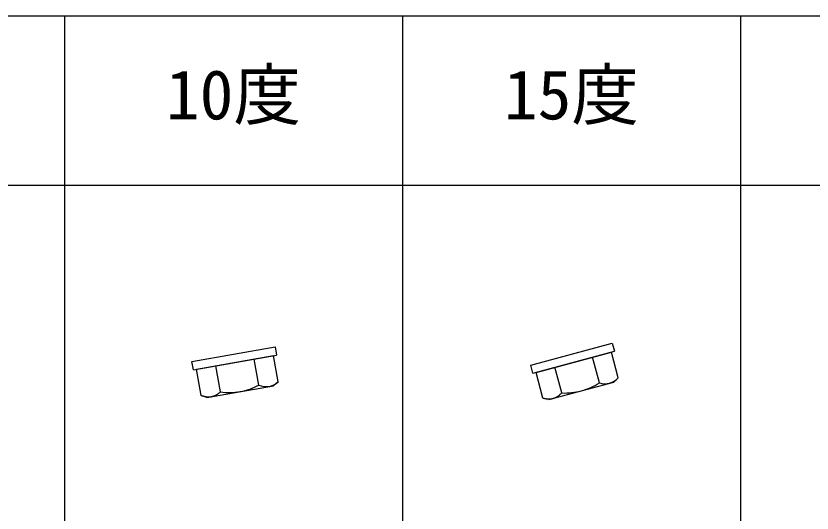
# Model space of a CAD drawing. Units: millimetres, scale not verified. Extents: x -390 to 390, y -260 to 278.
# Drawn here: x -295.8 to -201.5, y 201.2 to 260 of the extents above; entities that cross this region are included whole.
import ezdxf
from ezdxf.enums import TextEntityAlignment as Align

# ---------------------------------------------------------------- set-up
doc = ezdxf.new("R2010")
doc.units = ezdxf.units.MM
doc.header["$LTSCALE"] = 2
doc.layers.add('0-0_0-0', color=3, linetype='Continuous')
doc.layers.add('F-0_ 補助線', color=4, linetype='Continuous')
doc.styles.add('ＭＳ ゴシック', font='')
doc.styles.get('ＭＳ ゴシック').set_extended_font_data('MS Gothic')

msp = doc.modelspace()

# ---------------------------------------------------------------- linework, layer by layer
at = {"layer": '0-0_0-0'}
for p, q in [((-265.076, 220.868), (-264.902, 219.883)), ((-225.17, 221.294), (-224.912, 220.328)), ((-274.75, 218.147), (-264.902, 219.883)), ((-274.375, 218.213), (-265.278, 219.817)), ((-264.732, 216.722), (-265.278, 219.817)), ((-234.571, 217.74), (-224.912, 220.328)), ((-234.203, 217.839), (-225.28, 220.23)), ((-226.697, 216.597), (-227.51, 219.632)), ((-224.466, 217.194), (-225.28, 220.23)), ((-267.006, 216.322), (-267.552, 219.416)), ((-273.829, 215.118), (-274.375, 218.213)), ((-271.555, 215.519), (-272.1, 218.614)), ((-233.389, 214.803), (-234.203, 217.839)), ((-231.158, 215.401), (-231.972, 218.436)), ((-224.466, 217.194), (-224.972, 216.689)), ((-273.158, 214.874), (-265.279, 216.263)), ((-264.732, 216.722), (-265.279, 216.263)), ((-232.699, 214.618), (-224.972, 216.689)), ((-273.158, 214.874), (-273.829, 215.118)), ((-232.699, 214.618), (-233.389, 214.803))]:
    msp.add_line(p, q, dxfattribs=at)
for points in [[(-274.75, 218.147), (-274.924, 219.132), (-265.076, 220.868)], [(-234.571, 217.74), (-234.83, 218.706), (-225.17, 221.294)], [(-273.829, 215.118), (-273.773, 215.098), (-273.717, 215.079), (-273.661, 215.061), (-273.633, 215.053), (-273.605, 215.045), (-273.577, 215.037), (-273.55, 215.029), (-273.521, 215.021), (-273.494, 215.014), (-273.466, 215.007), (-273.438, 215.001), (-273.41, 214.995), (-273.382, 214.989), (-273.33, 214.978), (-273.304, 214.973), (-273.278, 214.969), (-273.226, 214.961), (-273.201, 214.958), (-273.175, 214.954), (-273.149, 214.952), (-273.123, 214.949), (-273.098, 214.947), (-273.072, 214.945), (-273.046, 214.943), (-273.02, 214.942), (-272.995, 214.941), (-272.969, 214.94), (-272.944, 214.94), (-272.919, 214.94), (-272.894, 214.941), (-272.87, 214.942), (-272.845, 214.943), (-272.82, 214.944), (-272.795, 214.946), (-272.77, 214.948), (-272.753, 214.95), (-272.735, 214.952), (-272.717, 214.954), (-272.682, 214.958)], [(-272.682, 214.958), (-272.665, 214.961), (-272.647, 214.964), (-272.63, 214.967), (-272.612, 214.97), (-272.595, 214.973), (-272.577, 214.977), (-272.56, 214.981), (-272.542, 214.985), (-272.525, 214.989), (-272.49, 214.998), (-272.441, 215.011), (-272.417, 215.019), (-272.393, 215.026), (-272.369, 215.034), (-272.345, 215.042), (-272.321, 215.051), (-272.297, 215.06), (-272.273, 215.07), (-272.249, 215.08), (-272.225, 215.089), (-272.201, 215.1), (-272.177, 215.111), (-272.153, 215.122), (-272.13, 215.133), (-272.083, 215.157), (-272.036, 215.182), (-272.013, 215.195), (-271.967, 215.222), (-271.944, 215.236), (-271.921, 215.25), (-271.851, 215.296), (-271.804, 215.327), (-271.781, 215.344), (-271.758, 215.36), (-271.736, 215.377), (-271.69, 215.411), (-271.645, 215.446), (-271.6, 215.482), (-271.555, 215.519)], [(-232.233, 214.744), (-232.215, 214.748), (-232.198, 214.753), (-232.181, 214.757), (-232.164, 214.762), (-232.147, 214.766), (-232.13, 214.772), (-232.113, 214.777), (-232.095, 214.782), (-232.079, 214.788), (-232.045, 214.8), (-231.997, 214.817), (-231.974, 214.827), (-231.95, 214.836), (-231.927, 214.846), (-231.904, 214.857), (-231.881, 214.868), (-231.858, 214.879), (-231.834, 214.89), (-231.811, 214.902), (-231.788, 214.914), (-231.766, 214.927), (-231.742, 214.94), (-231.72, 214.953), (-231.697, 214.966), (-231.653, 214.994), (-231.608, 215.023), (-231.587, 215.038), (-231.543, 215.069), (-231.521, 215.085), (-231.5, 215.101), (-231.434, 215.152), (-231.39, 215.188), (-231.369, 215.206), (-231.347, 215.225), (-231.326, 215.243), (-231.284, 215.281), (-231.241, 215.32), (-231.2, 215.36), (-231.158, 215.401)], [(-233.389, 214.803), (-233.332, 214.788), (-233.274, 214.774), (-233.217, 214.761), (-233.188, 214.755), (-233.16, 214.749), (-233.131, 214.744), (-233.103, 214.738), (-233.074, 214.733), (-233.046, 214.728), (-233.017, 214.724), (-232.989, 214.72), (-232.961, 214.717), (-232.933, 214.713), (-232.88, 214.707), (-232.853, 214.705), (-232.827, 214.703), (-232.775, 214.699), (-232.749, 214.698), (-232.723, 214.697), (-232.697, 214.696), (-232.671, 214.696), (-232.645, 214.696), (-232.619, 214.697), (-232.594, 214.697), (-232.568, 214.698), (-232.543, 214.699), (-232.517, 214.701), (-232.492, 214.703), (-232.467, 214.705), (-232.442, 214.708), (-232.418, 214.711), (-232.393, 214.714), (-232.369, 214.717), (-232.344, 214.721), (-232.32, 214.726), (-232.302, 214.729), (-232.285, 214.732), (-232.267, 214.736), (-232.233, 214.744)]]:
    msp.add_lwpolyline(points, dxfattribs=at)
for centre, radius, start, end in [((-226.168, 218.762), 2.314, 287.175, 317.342), ((-270.737, 223.654), 8.228, 280.632, 296.962), ((-266.127, 218.454), 2.306, 247.605, 277.883), ((-266.291, 218.432), 2.314, 282.175, 312.342), ((-231.052, 223.576), 8.228, 285.632, 301.962), ((-226.007, 218.797), 2.306, 252.605, 282.883), ((-270.558, 223.698), 8.24, 263.053, 279.358), ((-230.879, 223.636), 8.24, 268.053, 284.358)]:
    msp.add_arc(centre, radius, start, end, dxfattribs=at)
at = {"layer": 'F-0_ 補助線', "color": 6}
for p, q in [((-390, 260), (390, 260)), ((-390, 240), (390, 240))]:
    msp.add_line(p, q, dxfattribs=at)
at = {"layer": 'F-0_ 補助線'}
for p, q in [((-290, 260), (-290, -260)), ((-250, 260), (-250, -260)), ((-210, 260), (-210, -260))]:
    msp.add_line(p, q, dxfattribs=at)

# ---------------------------------------------------------------- texts
at = {"layer": 'F-0_ 補助線', "color": 7, "style": 'ＭＳ ゴシック'}
for s, p in [('10度', (-278, 246)), ('15度', (-238, 246))]:
    msp.add_text(s, height=5.865, dxfattribs=at).set_placement(p, align=Align.BOTTOM_LEFT)

doc.saveas('drawing.dxf')
